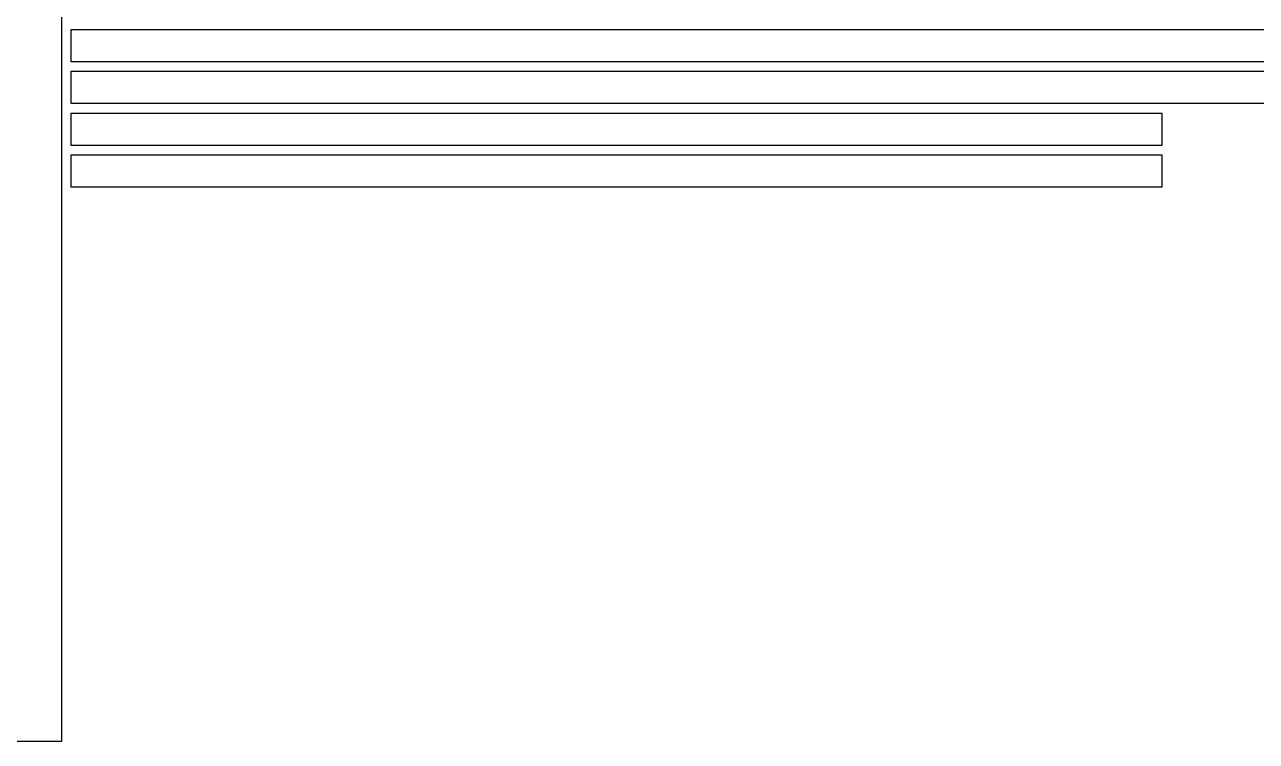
# Model space of a CAD drawing. Header units: millimetres. Extents: x 0 to 2290, y 158 to 1220.
# Drawn here: x 1036 to 1813, y 158 to 610 of the extents above; entities that cross this region are included whole.
import ezdxf

# ---------------------------------------------------------------- set-up
doc = ezdxf.new("R2010")
doc.units = ezdxf.units.MM
doc.layers.add('CUT', color=1, linetype='CONTINUOUS')

msp = doc.modelspace()

# ---------------------------------------------------------------- linework, layer by layer
at = {"layer": 'CUT'}
for points in [[(0, 867.7), (1059.75, 867.7), (1059.75, 157.95), (0, 157.95)], [(1065.75, 606.55), (2145.9, 606.55), (2145.9, 586.2), (1065.75, 586.2)], [(1065.75, 580.2), (2145.9, 580.2), (2145.9, 559.85), (1065.75, 559.85)], [(1065.75, 553.85), (1753.5, 553.85), (1753.5, 533.5), (1065.75, 533.5)], [(1065.75, 527.5), (1753.5, 527.5), (1753.5, 507.15), (1065.75, 507.15)]]:
    msp.add_lwpolyline(points, close=True, dxfattribs=at)

doc.saveas('drawing.dxf')
